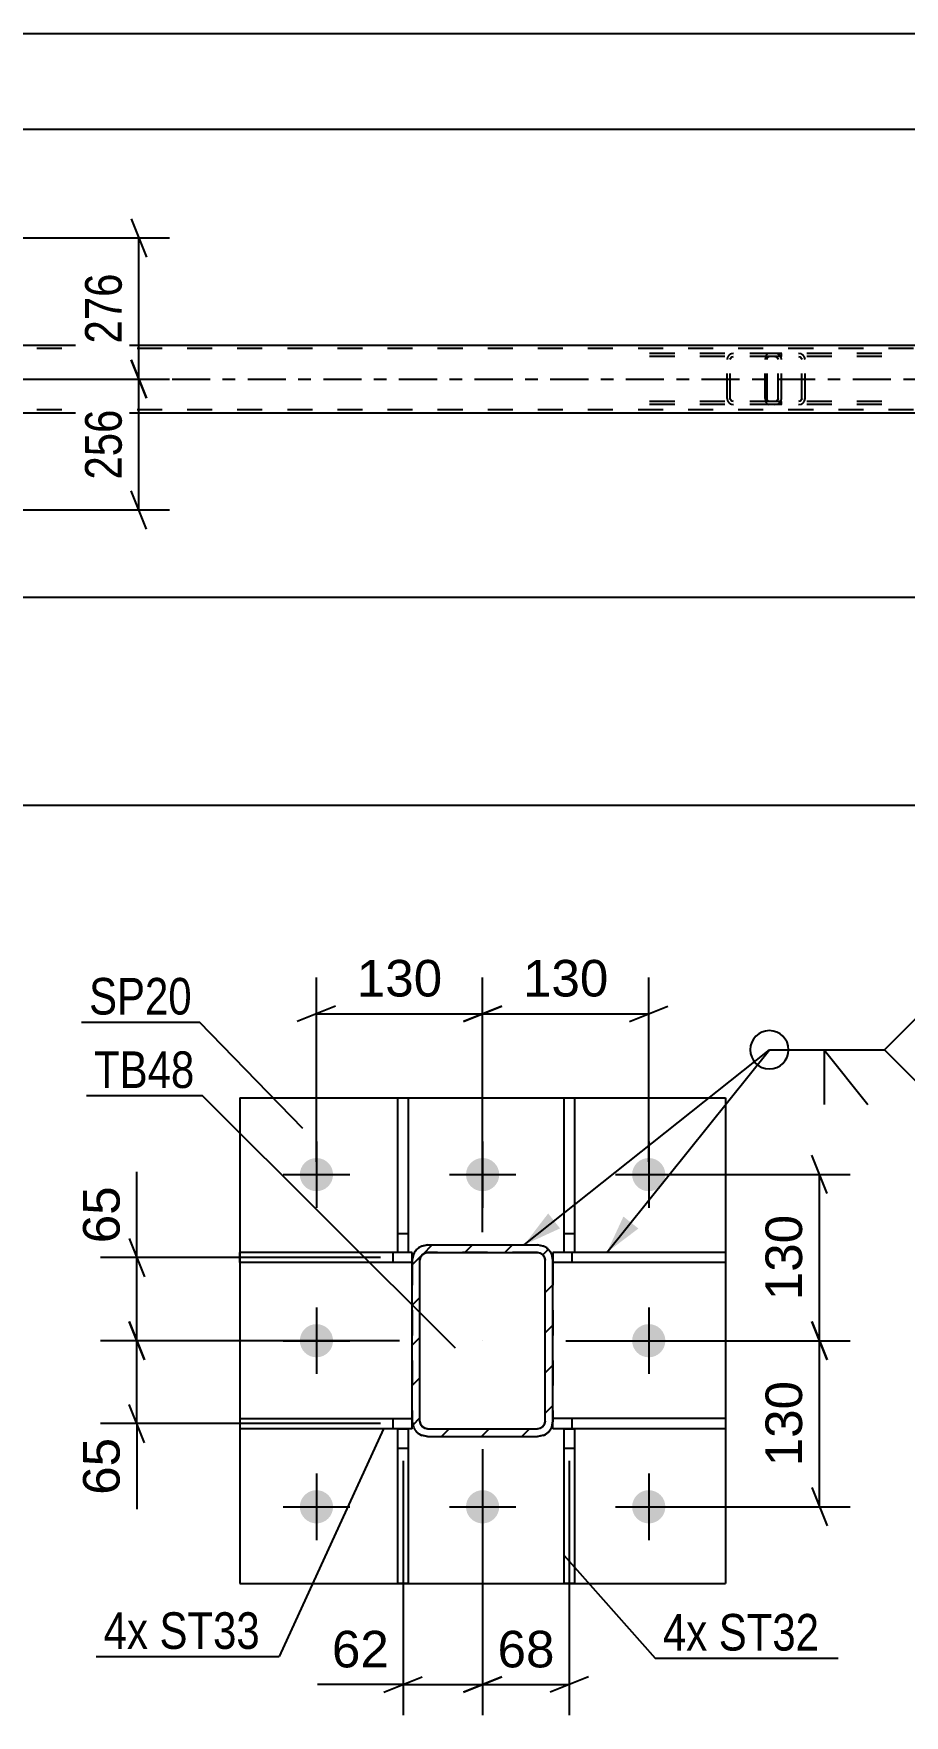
# Model space of a CAD drawing. Header units: millimetres. Extents: x 0 to 841, y 0 to 594.
# Drawn here: x 269.5 to 337.6, y 133 to 264.6 of the extents above; entities that cross this region are included whole.
import ezdxf

# ---------------------------------------------------------------- set-up
doc = ezdxf.new("R2010")
doc.units = ezdxf.units.MM
doc.linetypes.add('DXK_LINE_DOT2', pattern=[3.9198, 1.9599, -1.9599])
doc.linetypes.add('DXK_LINE_DOT3', pattern=[5.9187, 2.979, -0.9799, 0.9799, -0.9799])
doc.styles.add('Arial', font='ARIAL.TTF', dxfattribs={"height": 0.2})
doc.styles.add('Arial Narrow', font='ARIALN.TTF', dxfattribs={"height": 0.2})

# ---------------------------------------------------------------- blocks, each defined once
blk = doc.blocks.new('Part-318465270-2710 - 2548')
at = {"color": 2, "linetype": 'Continuous'}
for p, q in [((285.63, 156.21), (299.13, 156.21)), ((285.63, 156.21), (285.63, 155.41)), ((299.13, 155.41), (285.63, 155.41)), ((299.13, 155.41), (299.13, 156.01))]:
    blk.add_line(p, q, dxfattribs=at)
at = {"color": 7, "linetype": 'DXK_LINE_DOT2'}
for p, q in [((297.63, 155.41), (297.63, 156.21)), ((299.13, 156.21), (299.13, 156.01))]:
    blk.add_line(p, q, dxfattribs=at)
blk = doc.blocks.new('Bolt-318465270-2590 - 2548')
at = {"linetype": 'Continuous'}
for points in [[(292.93, 175.3, -1), (290.33, 175.3, -1)], [(305.93, 175.3, -1), (303.33, 175.3, -1)], [(318.93, 175.3, -1), (316.33, 175.3, -1)], [(292.93, 162.3, -1), (290.33, 162.3, -1)], [(318.93, 162.3, -1), (316.33, 162.3, -1)], [(292.93, 149.3, -1), (290.33, 149.3, -1)], [(305.93, 149.3, -1), (303.33, 149.3, -1)], [(318.93, 149.3, -1), (316.33, 149.3, -1)]]:
    blk.add_hatch(color=1, dxfattribs=at).paths.add_polyline_path(points)
at = {"color": 1, "linetype": 'Continuous'}
for p, q in [((291.63, 177.9), (291.63, 172.7)), ((304.63, 177.9), (304.63, 172.7)), ((317.63, 177.9), (317.63, 172.7)), ((289.03, 175.3), (294.23, 175.3)), ((302.03, 175.3), (307.23, 175.3)), ((315.03, 175.3), (320.23, 175.3)), ((291.63, 164.9), (291.63, 159.7)), ((317.63, 164.9), (317.63, 159.7)), ((289.03, 162.3), (294.23, 162.3)), ((315.03, 162.3), (320.23, 162.3)), ((291.63, 151.9), (291.63, 146.7)), ((304.63, 151.9), (304.63, 146.7)), ((317.63, 151.9), (317.63, 146.7)), ((289.03, 149.3), (294.23, 149.3)), ((302.03, 149.3), (307.23, 149.3)), ((315.03, 149.3), (320.23, 149.3))]:
    blk.add_line(p, q, dxfattribs=at)
blk = doc.blocks.new('Part-318465270-2705 - 2548')
at = {"color": 2, "linetype": 'Continuous'}
for p, q in [((285.63, 168.41), (285.63, 169.21)), ((298.01, 169.21), (285.63, 169.21)), ((299.13, 169.21), (298.81, 169.21)), ((299.13, 168.6), (299.13, 169.21)), ((299.13, 168.41), (285.63, 168.41))]:
    blk.add_line(p, q, dxfattribs=at)
at = {"color": 7, "linetype": 'DXK_LINE_DOT2'}
for p, q in [((297.63, 168.41), (297.63, 169.21)), ((298.81, 169.21), (298.01, 169.21)), ((299.13, 168.6), (299.13, 168.41))]:
    blk.add_line(p, q, dxfattribs=at)
blk = doc.blocks.new('Part-318465270-2681 - 2548')
at = {"color": 2, "linetype": 'Continuous'}
for p, q in [((285.63, 181.3), (323.63, 181.3)), ((285.63, 181.3), (285.63, 143.3)), ((323.63, 181.3), (323.63, 143.3)), ((285.63, 143.3), (323.63, 143.3))]:
    blk.add_line(p, q, dxfattribs=at)
blk = doc.blocks.new('Part-318465270-2695 - 2548')
at = {"color": 2, "linetype": 'Continuous'}
for p, q in [((310.13, 169.21), (310.13, 168.6)), ((311.01, 169.21), (310.13, 169.21)), ((323.63, 169.21), (311.81, 169.21)), ((323.63, 169.21), (323.63, 168.41)), ((323.63, 168.41), (310.13, 168.41))]:
    blk.add_line(p, q, dxfattribs=at)
at = {"color": 7, "linetype": 'DXK_LINE_DOT2'}
for p, q in [((310.13, 168.6), (310.13, 168.41)), ((311.81, 169.21), (311.01, 169.21)), ((311.63, 168.41), (311.63, 169.21))]:
    blk.add_line(p, q, dxfattribs=at)
blk = doc.blocks.new('Part-318465270-2700 - 2548')
at = {"color": 2, "linetype": 'Continuous'}
for p, q in [((323.63, 156.21), (310.13, 156.21)), ((310.13, 155.41), (310.13, 156.01)), ((323.63, 155.41), (310.13, 155.41)), ((323.63, 156.21), (323.63, 155.41))]:
    blk.add_line(p, q, dxfattribs=at)
at = {"color": 7, "linetype": 'DXK_LINE_DOT2'}
for p, q in [((310.13, 156.01), (310.13, 156.21)), ((311.63, 155.41), (311.63, 156.21))]:
    blk.add_line(p, q, dxfattribs=at)
blk = doc.blocks.new('Part-318465270-2715 - 2548')
at = {"color": 2, "linetype": 'Continuous'}
for p, q in [((311.01, 169.2), (311.01, 181.31)), ((311.01, 181.31), (311.81, 181.31)), ((311.81, 181.31), (311.81, 169.2)), ((311.81, 169.2), (311.01, 169.2))]:
    blk.add_line(p, q, dxfattribs=at)
at = {"color": 7, "linetype": 'DXK_LINE_DOT2'}
blk.add_line((311.01, 170.7), (311.81, 170.7), dxfattribs=at)
blk = doc.blocks.new('Part-318465270-2720 - 2548')
at = {"color": 2, "linetype": 'Continuous'}
for p, q in [((298.01, 169.2), (298.01, 181.31)), ((298.01, 181.31), (298.81, 181.31)), ((298.81, 181.31), (298.81, 169.2)), ((298.81, 169.2), (298.01, 169.2))]:
    blk.add_line(p, q, dxfattribs=at)
at = {"color": 7, "linetype": 'DXK_LINE_DOT2'}
blk.add_line((298.01, 170.7), (298.81, 170.7), dxfattribs=at)
blk = doc.blocks.new('Part-318465270-2725 - 2548')
at = {"color": 2, "linetype": 'Continuous'}
for p, q in [((311.01, 143.31), (311.01, 155.4)), ((311.01, 155.4), (311.81, 155.4)), ((311.81, 155.4), (311.81, 143.31)), ((311.81, 143.31), (311.01, 143.31))]:
    blk.add_line(p, q, dxfattribs=at)
at = {"color": 7, "linetype": 'DXK_LINE_DOT2'}
blk.add_line((311.01, 153.9), (311.81, 153.9), dxfattribs=at)
blk = doc.blocks.new('Part-318465270-2730 - 2548')
at = {"color": 2, "linetype": 'Continuous'}
for p, q in [((298.01, 143.31), (298.01, 155.4)), ((298.01, 155.4), (298.81, 155.4)), ((298.81, 155.4), (298.81, 143.31)), ((298.81, 143.31), (298.01, 143.31))]:
    blk.add_line(p, q, dxfattribs=at)
at = {"color": 7, "linetype": 'DXK_LINE_DOT2'}
blk.add_line((298.01, 153.9), (298.81, 153.9), dxfattribs=at)
blk = doc.blocks.new('Part-318465270-2735 - 2548')
at = {"linetype": 'Continuous'}
h = blk.add_hatch(dxfattribs=at)
h.set_pattern_fill('', scale=0.7, style=0, pattern_type=0)
h.set_pattern_definition([(45, (309.7764, 169.4535), (-1.57154, 1.57154), [])])
h.paths.add_polyline_path([(310.04, 169.06), (309.78, 169.45), (309.39, 169.71), (308.93, 169.8), (300.33, 169.8), (299.87, 169.71), (299.48, 169.45), (299.22, 169.06), (299.13, 168.6), (299.13, 156), (299.22, 155.55), (299.48, 155.16), (299.87, 154.9), (300.33, 154.8), (308.93, 154.8), (309.39, 154.9), (309.78, 155.16), (310.04, 155.55), (310.13, 156), (310.13, 168.6)])
h.paths.add_polyline_path([(309.53, 156), (309.48, 155.78), (309.35, 155.58), (309.16, 155.45), (308.93, 155.4), (300.33, 155.4), (300.1, 155.45), (299.9, 155.58), (299.77, 155.78), (299.73, 156), (299.73, 168.6), (299.77, 168.83), (299.9, 169.03), (300.1, 169.16), (300.33, 169.2), (308.93, 169.2), (309.16, 169.16), (309.35, 169.03), (309.48, 168.83), (309.53, 168.6)])
at = {"color": 7, "linetype": 'DXK_LINE_DOT2'}
for p, q in [((299.87, 169.71), (300.33, 169.8)), ((300.33, 169.8), (308.93, 169.8)), ((308.93, 169.8), (309.39, 169.71)), ((299.13, 168.6), (299.22, 169.06)), ((299.13, 168.6), (299.13, 156)), ((299.77, 168.83), (299.73, 168.6)), ((299.73, 156), (299.73, 168.6)), ((299.9, 169.03), (299.77, 168.83)), ((300.1, 169.16), (299.9, 169.03)), ((300.33, 169.2), (300.1, 169.16)), ((308.93, 169.2), (300.33, 169.2)), ((309.16, 169.16), (308.93, 169.2)), ((309.35, 169.03), (309.16, 169.16)), ((309.48, 168.83), (309.35, 169.03)), ((309.53, 168.6), (309.48, 168.83)), ((309.53, 156), (309.53, 168.6)), ((310.04, 169.06), (310.13, 168.6)), ((310.13, 168.6), (310.13, 156)), ((299.22, 155.55), (299.13, 156)), ((299.73, 156), (299.77, 155.78)), ((299.77, 155.78), (299.9, 155.58)), ((299.9, 155.58), (300.1, 155.45)), ((300.1, 155.45), (300.33, 155.4)), ((300.33, 155.4), (308.93, 155.4)), ((308.93, 155.4), (309.16, 155.45)), ((309.16, 155.45), (309.35, 155.58)), ((309.35, 155.58), (309.48, 155.78)), ((309.48, 155.78), (309.53, 156)), ((310.13, 156), (310.04, 155.55)), ((300.33, 154.8), (299.87, 154.9)), ((300.33, 154.8), (308.93, 154.8)), ((309.39, 154.9), (308.93, 154.8))]:
    blk.add_line(p, q, dxfattribs=at)
at = {"color": 2, "linetype": 'Continuous'}
for p, q in [((300.33, 169.8), (299.87, 169.71)), ((300.33, 169.8), (308.93, 169.8)), ((309.39, 169.71), (308.93, 169.8)), ((299.22, 169.06), (299.13, 168.6)), ((299.13, 156), (299.13, 168.6)), ((299.73, 168.6), (299.77, 168.83)), ((299.73, 156), (299.73, 168.6)), ((299.77, 168.83), (299.9, 169.03)), ((299.9, 169.03), (300.1, 169.16)), ((300.1, 169.16), (300.33, 169.2)), ((300.33, 169.2), (308.93, 169.2)), ((308.93, 169.2), (309.16, 169.16)), ((309.16, 169.16), (309.35, 169.03)), ((309.35, 169.03), (309.48, 168.83)), ((309.48, 168.83), (309.53, 168.6)), ((309.53, 156), (309.53, 168.6)), ((310.13, 168.6), (310.04, 169.06)), ((310.13, 156), (310.13, 168.6)), ((299.13, 156), (299.22, 155.55)), ((299.77, 155.78), (299.73, 156)), ((299.9, 155.58), (299.77, 155.78)), ((300.1, 155.45), (299.9, 155.58)), ((300.33, 155.4), (300.1, 155.45)), ((300.33, 155.4), (308.93, 155.4)), ((309.16, 155.45), (308.93, 155.4)), ((309.35, 155.58), (309.16, 155.45)), ((309.48, 155.78), (309.35, 155.58)), ((309.53, 156), (309.48, 155.78)), ((310.04, 155.55), (310.13, 156)), ((299.87, 154.9), (300.33, 154.8)), ((300.33, 154.8), (308.93, 154.8)), ((308.93, 154.8), (309.39, 154.9))]:
    blk.add_line(p, q, dxfattribs=at)
at = {"color": 7, "linetype": 'DXK_LINE_DOT3'}
blk.add_line((304.63, 162.3), (304.63, 162.3), dxfattribs=at)
at = {"color": 7, "linetype": 'DXK_LINE_DOT2'}
for centre, start, end in [((300.33, 168.6), 112.5, 157.5), ((308.93, 168.6), 22.5, 67.5), ((300.33, 156), 202.5, 247.5), ((308.93, 156), 292.5, 337.5)]:
    blk.add_arc(centre, 1.2, start, end, dxfattribs=at)
at = {"color": 2, "linetype": 'Continuous'}
for centre, start, end in [((300.33, 168.6), 112.5, 157.5), ((308.93, 168.6), 22.5, 67.5), ((300.33, 156), 202.5, 247.5), ((308.93, 156), 292.5, 337.5)]:
    blk.add_arc(centre, 1.2, start, end, dxfattribs=at)
blk = doc.blocks.new('Part-318465270-3929 - 3923')
at = {"color": 7, "linetype": 'DXK_LINE_DOT2'}
for p, q in [((327.02, 239.57), (326.92, 239.53)), ((335.88, 239.57), (327.02, 239.57)), ((328.01, 239.33), (328.01, 239.57)), ((329.55, 239.53), (329.36, 239.57)), ((326.77, 239.27), (326.75, 239.09)), ((326.75, 236.05), (326.75, 239.09)), ((326.83, 239.43), (326.77, 239.27)), ((326.92, 239.53), (326.83, 239.43)), ((326.89, 239.09), (326.9, 239.18)), ((326.89, 236.05), (326.89, 239.09)), ((326.9, 239.18), (326.93, 239.26)), ((326.93, 239.26), (326.97, 239.31)), ((326.97, 239.31), (327.02, 239.33)), ((335.88, 239.33), (327.02, 239.33)), ((329.36, 239.33), (329.45, 239.31)), ((329.45, 239.31), (329.53, 239.26)), ((329.53, 239.26), (329.59, 239.18)), ((329.59, 239.18), (329.61, 239.09)), ((329.61, 236.05), (329.61, 239.09)), ((329.86, 239.09), (329.82, 239.27)), ((329.86, 236.05), (329.86, 239.09)), ((326.75, 236.05), (326.77, 235.86)), ((326.77, 235.86), (326.83, 235.71)), ((326.83, 235.71), (326.92, 235.6)), ((326.9, 235.96), (326.89, 236.05)), ((326.93, 235.88), (326.9, 235.96)), ((326.97, 235.83), (326.93, 235.88)), ((327.02, 235.81), (326.97, 235.83)), ((335.88, 235.81), (327.02, 235.81)), ((328.01, 235.57), (328.01, 235.81)), ((329.45, 235.83), (329.36, 235.81)), ((329.53, 235.88), (329.45, 235.83)), ((329.59, 235.96), (329.53, 235.88)), ((329.61, 236.05), (329.59, 235.96)), ((329.82, 235.86), (329.86, 236.05)), ((326.92, 235.6), (327.02, 235.57)), ((335.88, 235.57), (327.02, 235.57)), ((329.36, 235.57), (329.55, 235.6))]:
    blk.add_line(p, q, dxfattribs=at)
for centre, start, end in [((329.37, 239.07), 23.8494, 68.8059), ((329.37, 236.06), 291.1941, 336.1506)]:
    blk.add_arc(centre, 0.492, start, end, dxfattribs=at)
blk = doc.blocks.new('Part-318465270-4006 - 3923')
at = {"color": 2, "linetype": 'Continuous'}
for p, q in [((102.77, 240.21), (761.69, 240.21)), ((102.77, 234.93), (761.69, 234.93))]:
    blk.add_line(p, q, dxfattribs=at)
at = {"color": 7, "linetype": 'DXK_LINE_DOT2'}
for p, q in [((761.69, 239.97), (102.77, 239.97)), ((761.69, 235.17), (102.77, 235.17))]:
    blk.add_line(p, q, dxfattribs=at)
at = {"color": 7, "linetype": 'DXK_LINE_DOT3'}
blk.add_line((102.77, 237.57), (761.69, 237.57), dxfattribs=at)
blk = doc.blocks.new('Part-318465270-4165 - 3923')
at = {"color": 7, "linetype": 'DXK_LINE_DOT2'}
for p, q in [((327.5, 239.57), (316.65, 239.57)), ((324.27, 239.57), (324.07, 239.53)), ((327.7, 239.53), (327.5, 239.57)), ((327.5, 239.33), (316.65, 239.33)), ((323.8, 239.27), (323.76, 239.09)), ((323.76, 236.05), (323.76, 239.09)), ((324.01, 239.09), (324.03, 239.18)), ((324.01, 236.05), (324.01, 239.09)), ((324.03, 239.18), (324.09, 239.26)), ((324.09, 239.26), (324.17, 239.31)), ((324.17, 239.31), (324.27, 239.33)), ((327.5, 239.33), (327.6, 239.31)), ((327.6, 239.31), (327.68, 239.26)), ((327.68, 239.26), (327.74, 239.18)), ((327.74, 239.18), (327.76, 239.09)), ((327.76, 236.05), (327.76, 239.09)), ((328.01, 239.09), (327.98, 239.27)), ((328.01, 236.05), (328.01, 239.09)), ((327.5, 235.81), (316.65, 235.81)), ((323.76, 236.05), (323.8, 235.86)), ((324.03, 235.96), (324.01, 236.05)), ((324.09, 235.88), (324.03, 235.96)), ((324.17, 235.83), (324.09, 235.88)), ((324.27, 235.81), (324.17, 235.83)), ((327.6, 235.83), (327.5, 235.81)), ((327.68, 235.88), (327.6, 235.83)), ((327.74, 235.96), (327.68, 235.88)), ((327.76, 236.05), (327.74, 235.96)), ((327.98, 235.86), (328.01, 236.05)), ((327.5, 235.57), (316.65, 235.57)), ((324.07, 235.6), (324.27, 235.57)), ((327.5, 235.57), (327.7, 235.6))]:
    blk.add_line(p, q, dxfattribs=at)
for centre, start, end in [((324.25, 239.07), 110.7583, 155.68), ((327.52, 239.07), 24.32, 69.2417), ((324.25, 236.07), 204.32, 249.2417), ((327.52, 236.07), 290.7583, 335.68)]:
    blk.add_arc(centre, 0.496, start, end, dxfattribs=at)
blk = doc.blocks.new('StraightDimension-318465270-2762 - 2548')
at = {"color": 7, "linetype": 'Continuous'}
for p, q in [((331.58, 160.8), (330.38, 163.8)), ((311.13, 162.3), (333.38, 162.3)), ((330.98, 149.3), (330.98, 162.3)), ((330.38, 150.8), (331.58, 147.8)), ((318.63, 149.3), (333.38, 149.3))]:
    blk.add_line(p, q, dxfattribs=at)
at = {"color": 0}
blk.add_wipeout([(330.23, 159.74), (326.03, 159.74), (326.03, 151.87), (330.23, 151.87)], dxfattribs=at)
at = {"color": 3, "style": 'Arial'}
blk.add_text('130', height=2.865, rotation=90.0002, dxfattribs=at).set_placement((329.63, 152.47))
blk = doc.blocks.new('StraightDimension-318465270-2796 - 2548')
at = {"color": 7, "linetype": 'Continuous'}
for p, q in [((304.63, 170.8), (304.63, 190.74)), ((317.63, 176.31), (317.63, 190.74)), ((306.13, 188.49), (303.13, 187.29)), ((316.13, 187.29), (319.13, 188.49)), ((304.63, 187.89), (317.63, 187.89))]:
    blk.add_line(p, q, dxfattribs=at)
at = {"color": 0}
blk.add_wipeout([(315.06, 188.64), (315.06, 192.84), (307.19, 192.84), (307.19, 188.64)], dxfattribs=at)
at = {"color": 3, "style": 'Arial'}
blk.add_text('130', height=2.865, dxfattribs=at).set_placement((307.79, 189.24))
blk = doc.blocks.new('StraightDimension-318465270-2772 - 2548')
at = {"color": 7, "linetype": 'Continuous'}
for p, q in [((331.58, 173.81), (330.38, 176.81)), ((318.63, 175.31), (333.38, 175.31)), ((330.98, 162.3), (330.98, 175.31)), ((330.38, 163.8), (331.58, 160.8)), ((311.13, 162.3), (333.38, 162.3))]:
    blk.add_line(p, q, dxfattribs=at)
at = {"color": 0}
blk.add_wipeout([(330.23, 172.74), (326.03, 172.74), (326.03, 164.87), (330.23, 164.87)], dxfattribs=at)
at = {"color": 3, "style": 'Arial'}
blk.add_text('130', height=2.865, rotation=90.0002, dxfattribs=at).set_placement((329.63, 165.47))
blk = doc.blocks.new('StraightDimension-318465270-2783 - 2548')
at = {"color": 7, "linetype": 'Continuous'}
for p, q in [((291.63, 176.31), (291.63, 190.74)), ((304.63, 170.8), (304.63, 190.74)), ((293.13, 188.49), (290.13, 187.29)), ((303.13, 187.29), (306.13, 188.49)), ((291.63, 187.89), (304.63, 187.89))]:
    blk.add_line(p, q, dxfattribs=at)
at = {"color": 0}
blk.add_wipeout([(302.06, 188.64), (302.06, 192.84), (294.19, 192.84), (294.19, 188.64)], dxfattribs=at)
at = {"color": 3, "style": 'Arial'}
blk.add_text('130', height=2.865, dxfattribs=at).set_placement((294.79, 189.24))
blk = doc.blocks.new('StraightDimension-318465270-2810 - 2548')
at = {"color": 7, "linetype": 'Continuous'}
for p, q in [((277.58, 168.81), (277.58, 175.51)), ((277.58, 168.81), (277.58, 175.51)), ((276.98, 170.31), (278.18, 167.31)), ((296.63, 168.81), (274.73, 168.81)), ((277.58, 162.3), (277.58, 168.81)), ((278.18, 160.8), (276.98, 163.8)), ((298.13, 162.3), (274.73, 162.3))]:
    blk.add_line(p, q, dxfattribs=at)
at = {"color": 0}
blk.add_wipeout([(276.83, 174.98), (272.63, 174.98), (272.63, 169.33), (276.83, 169.33)], dxfattribs=at)
at = {"color": 3, "style": 'Arial'}
blk.add_text('65', height=2.865, rotation=90.0002, dxfattribs=at).set_placement((276.23, 169.93))
blk = doc.blocks.new('StraightDimension-318465270-2816 - 2548')
at = {"color": 7, "linetype": 'Continuous'}
for p, q in [((276.98, 163.8), (278.18, 160.8)), ((298.13, 162.3), (274.73, 162.3)), ((277.58, 155.81), (277.58, 162.3)), ((278.18, 154.31), (276.98, 157.31)), ((296.63, 155.81), (274.73, 155.81)), ((277.58, 155.81), (277.58, 149.11)), ((277.58, 155.81), (277.58, 149.11))]:
    blk.add_line(p, q, dxfattribs=at)
at = {"color": 0}
blk.add_wipeout([(276.83, 155.28), (272.63, 155.28), (272.63, 149.64), (276.83, 149.64)], dxfattribs=at)
at = {"color": 3, "style": 'Arial'}
blk.add_text('65', height=2.865, rotation=90.0002, dxfattribs=at).set_placement((276.23, 150.24))
blk = doc.blocks.new('StraightDimension-318465270-2823 - 2548')
at = {"color": 7, "linetype": 'Continuous'}
for p, q in [((304.63, 153.8), (304.63, 132.98)), ((311.41, 152.9), (311.41, 132.98)), ((303.13, 134.78), (306.13, 135.98)), ((312.91, 135.98), (309.91, 134.78)), ((304.63, 135.38), (311.41, 135.38))]:
    blk.add_line(p, q, dxfattribs=at)
at = {"color": 0}
blk.add_wipeout([(310.84, 136.13), (310.84, 140.33), (305.2, 140.33), (305.2, 136.13)], dxfattribs=at)
at = {"color": 3, "style": 'Arial'}
blk.add_text('68', height=2.865, dxfattribs=at).set_placement((305.8, 136.73))
blk = doc.blocks.new('StraightDimension-318465270-2828 - 2548')
at = {"color": 7, "linetype": 'Continuous'}
for p, q in [((298.41, 152.9), (298.41, 132.98)), ((304.63, 153.8), (304.63, 132.98)), ((296.91, 134.78), (299.91, 135.98)), ((306.13, 135.98), (303.13, 134.78)), ((298.41, 135.38), (291.72, 135.38)), ((298.41, 135.38), (291.72, 135.38)), ((298.41, 135.38), (304.63, 135.38))]:
    blk.add_line(p, q, dxfattribs=at)
at = {"color": 0}
blk.add_wipeout([(297.89, 136.13), (297.89, 140.33), (292.24, 140.33), (292.24, 136.13)], dxfattribs=at)
at = {"color": 3, "style": 'Arial'}
blk.add_text('62', height=2.865, dxfattribs=at).set_placement((292.84, 136.73))
blk = doc.blocks.new('StraightDimension-318465270-4193 - 3923')
at = {"color": 7, "linetype": 'Continuous'}
for p, q in [((277.14, 250.11), (278.34, 247.11)), ((250.36, 248.61), (280.14, 248.61)), ((277.74, 237.57), (277.74, 248.61)), ((278.34, 236.07), (277.14, 239.07)), ((261.52, 237.57), (280.14, 237.57))]:
    blk.add_line(p, q, dxfattribs=at)
at = {"color": 0}
blk.add_wipeout([(276.99, 246.43), (272.79, 246.43), (272.79, 239.75), (276.99, 239.75)], dxfattribs=at)
at = {"color": 3, "style": 'Arial Narrow'}
blk.add_text('276', height=2.863, rotation=90.0002, dxfattribs=at).set_placement((276.39, 240.35))
blk = doc.blocks.new('StraightDimension-318465270-4222 - 3923')
at = {"color": 7, "linetype": 'Continuous'}
for p, q in [((277.14, 239.07), (278.34, 236.07)), ((261.52, 237.57), (280.14, 237.57)), ((277.74, 227.33), (277.74, 237.57)), ((278.34, 225.83), (277.14, 228.83)), ((250.36, 227.33), (280.14, 227.33))]:
    blk.add_line(p, q, dxfattribs=at)
at = {"color": 0}
blk.add_wipeout([(276.99, 235.79), (272.79, 235.79), (272.79, 229.1), (276.99, 229.1)], dxfattribs=at)
at = {"color": 3, "style": 'Arial Narrow'}
blk.add_text('256', height=2.863, rotation=90.0002, dxfattribs=at).set_placement((276.39, 229.7))
blk = doc.blocks.new('StraightDimension-318465270-4252 - 3923')
at = {"color": 7, "linetype": 'Continuous'}
blk.add_line((94.15, 204.21), (770.95, 204.21), dxfattribs=at)
blk = doc.blocks.new('StraightDimension-318465270-4324 - 3923')
at = {"color": 7, "linetype": 'Continuous'}
blk.add_line((239.56, 257.13), (494.97, 257.13), dxfattribs=at)
blk = doc.blocks.new('StraightDimension-318465270-4368 - 3923')
at = {"color": 7, "linetype": 'Continuous'}
blk.add_line((239.56, 220.5), (494.97, 220.5), dxfattribs=at)
blk = doc.blocks.new('StraightDimension-318465270-7537 - 3923')
at = {"color": 7, "linetype": 'Continuous'}
blk.add_line((94.15, 264.6), (770.31, 264.6), dxfattribs=at)
blk = doc.blocks.new('Mark-318465270-2731 - 2548')
at = {"color": 0}
blk.add_wipeout([(282.09, 182.08), (282.09, 185.08), (274.23, 185.08), (274.23, 182.08)], dxfattribs=at)
blk.add_wipeout([(282.09, 182.08), (282.09, 185.08), (274.23, 185.08), (274.23, 182.08)], dxfattribs=at)
at = {"color": 30, "linetype": 'Continuous'}
for p in [(273.63, 181.48), (302.52, 161.71)]:
    blk.add_line(p, (282.69, 181.48), dxfattribs=at)
at = {"color": 3, "style": 'Arial Narrow'}
blk.add_text('TB48', height=2.863, dxfattribs=at).set_placement((274.23, 182.08))
blk = doc.blocks.new('Mark-318465270-2677 - 2548')
at = {"color": 0}
blk.add_wipeout([(281.88, 187.83), (281.88, 190.83), (273.84, 190.83), (273.84, 187.83)], dxfattribs=at)
blk.add_wipeout([(281.88, 187.83), (281.88, 190.83), (273.84, 190.83), (273.84, 187.83)], dxfattribs=at)
at = {"color": 30, "linetype": 'Continuous'}
for p in [(273.24, 187.23), (290.57, 178.91)]:
    blk.add_line(p, (282.48, 187.23), dxfattribs=at)
at = {"color": 3, "style": 'Arial Narrow'}
blk.add_text('SP20', height=2.863, dxfattribs=at).set_placement((273.84, 187.83))
blk = doc.blocks.new('WeldMark-318465270-2833 - 2548')
at = {"linetype": 'Continuous'}
for points in [[(310.69, 171.09), (307.88, 169.8), (309.76, 172.26)], [(316.82, 171.08), (314.35, 169.21), (315.65, 172.02)]]:
    blk.add_hatch(color=30, dxfattribs=at).paths.add_polyline_path(points)
at = {"color": 30, "linetype": 'Continuous'}
for p, q in [((307.88, 169.8), (327.07, 185.07)), ((314.35, 169.21), (327.07, 185.07)), ((327.07, 185.07), (336.07, 185.07))]:
    blk.add_line(p, q, dxfattribs=at)
at = {"color": 3, "linetype": 'Continuous'}
for q in [(334.78, 180.78), (331.36, 180.78)]:
    blk.add_line((331.36, 185.07), q, dxfattribs=at)
for start, end in [(90, 270), (270, 90)]:
    blk.add_arc((327.07, 185.07), 1.5, start, end, dxfattribs=at)
at = {"color": 0, "linetype": 'Continuous'}
blk.add_wipeout([(347.45, 184.17), (347.45, 187.17), (339.67, 187.17), (339.67, 184.17)], dxfattribs=at)
blk.add_wipeout([(347.45, 184.17), (347.45, 187.17), (339.67, 187.17), (339.67, 184.17)], dxfattribs=at)
at = {"color": 3, "linetype": 'Continuous'}
for q in [(340.36, 189.35), (340.36, 180.78)]:
    blk.add_line((336.07, 185.07), q, dxfattribs=at)
at = {"color": 3, "linetype": 'Continuous', "style": 'Arial'}
blk.add_text('TYP', height=2.865, dxfattribs=at).set_placement((339.67, 184.17))
blk = doc.blocks.new('MarkSet-318465270-2883 - 2548')
at = {"color": 0}
for points in [[(322.21, 138.05), (322.21, 141.05), (318.74, 141.05), (318.74, 138.05)], [(330.96, 138.05), (330.96, 141.05), (323.11, 141.05), (323.11, 138.05)]]:
    blk.add_wipeout(points, dxfattribs=at)
for points in [[(322.21, 138.05), (322.21, 141.05), (318.74, 141.05), (318.74, 138.05)], [(330.96, 138.05), (330.96, 141.05), (323.11, 141.05), (323.11, 138.05)]]:
    blk.add_wipeout(points, dxfattribs=at)
at = {"color": 30, "linetype": 'Continuous'}
for p, q in [((311.01, 145.48), (318.14, 137.45)), ((318.14, 137.45), (332.46, 137.45))]:
    blk.add_line(p, q, dxfattribs=at)
at = {"color": 3, "style": 'Arial Narrow'}
for s, p in [('4x', (318.74, 138.05)), ('ST32', (323.11, 138.05))]:
    blk.add_text(s, height=2.863, dxfattribs=at).set_placement(p)
blk = doc.blocks.new('MarkSet-318465270-2913 - 2548')
at = {"color": 30, "linetype": 'Continuous'}
blk.add_line((296.87, 155.41), (288.71, 137.58), dxfattribs=at)
at = {"color": 0}
for points in [[(278.45, 138.18), (278.45, 141.18), (274.98, 141.18), (274.98, 138.18)], [(287.21, 138.18), (287.21, 141.18), (279.35, 141.18), (279.35, 138.18)]]:
    blk.add_wipeout(points, dxfattribs=at)
for points in [[(278.45, 138.18), (278.45, 141.18), (274.98, 141.18), (274.98, 138.18)], [(287.21, 138.18), (287.21, 141.18), (279.35, 141.18), (279.35, 138.18)]]:
    blk.add_wipeout(points, dxfattribs=at)
at = {"color": 30, "linetype": 'Continuous'}
blk.add_line((274.38, 137.58), (288.71, 137.58), dxfattribs=at)
at = {"color": 3, "style": 'Arial Narrow'}
for s, p in [('4x', (274.98, 138.18)), ('ST33', (279.35, 138.18))]:
    blk.add_text(s, height=2.863, dxfattribs=at).set_placement(p)

msp = doc.modelspace()

# ---------------------------------------------------------------- block references
for name in ['Part-318465270-4006 - 3923', 'Part-318465270-4165 - 3923', 'Part-318465270-3929 - 3923', 'Part-318465270-2681 - 2548', 'Part-318465270-2720 - 2548', 'Part-318465270-2715 - 2548', 'Bolt-318465270-2590 - 2548', 'Part-318465270-2735 - 2548', 'Part-318465270-2705 - 2548', 'Part-318465270-2695 - 2548', 'Part-318465270-2710 - 2548', 'Part-318465270-2730 - 2548', 'Part-318465270-2700 - 2548', 'Part-318465270-2725 - 2548']:
    msp.add_blockref(name, (0, 0))

# ---------------------------------------------------------------- next in the draw order: block references
for name in ['StraightDimension-318465270-4193 - 3923', 'StraightDimension-318465270-2796 - 2548', 'StraightDimension-318465270-2762 - 2548']:
    msp.add_blockref(name, (0, 0))

# ---------------------------------------------------------------- next in the draw order: block references
for name in ['StraightDimension-318465270-4222 - 3923', 'StraightDimension-318465270-2783 - 2548', 'StraightDimension-318465270-2772 - 2548', 'StraightDimension-318465270-2823 - 2548']:
    msp.add_blockref(name, (0, 0))

# ---------------------------------------------------------------- next in the draw order: block references
for name in ['StraightDimension-318465270-4252 - 3923', 'WeldMark-318465270-2833 - 2548', 'StraightDimension-318465270-2810 - 2548', 'MarkSet-318465270-2883 - 2548']:
    msp.add_blockref(name, (0, 0))

# ---------------------------------------------------------------- next in the draw order: block references
for name in ['StraightDimension-318465270-4324 - 3923', 'StraightDimension-318465270-4368 - 3923', 'StraightDimension-318465270-2816 - 2548']:
    msp.add_blockref(name, (0, 0))

# ---------------------------------------------------------------- next in the draw order: block references
for name in ['StraightDimension-318465270-7537 - 3923', 'Mark-318465270-2731 - 2548', 'StraightDimension-318465270-2828 - 2548']:
    msp.add_blockref(name, (0, 0))

# ---------------------------------------------------------------- next in the draw order: block references
for name in ['Mark-318465270-2677 - 2548', 'MarkSet-318465270-2913 - 2548']:
    msp.add_blockref(name, (0, 0))

doc.saveas('drawing.dxf')
